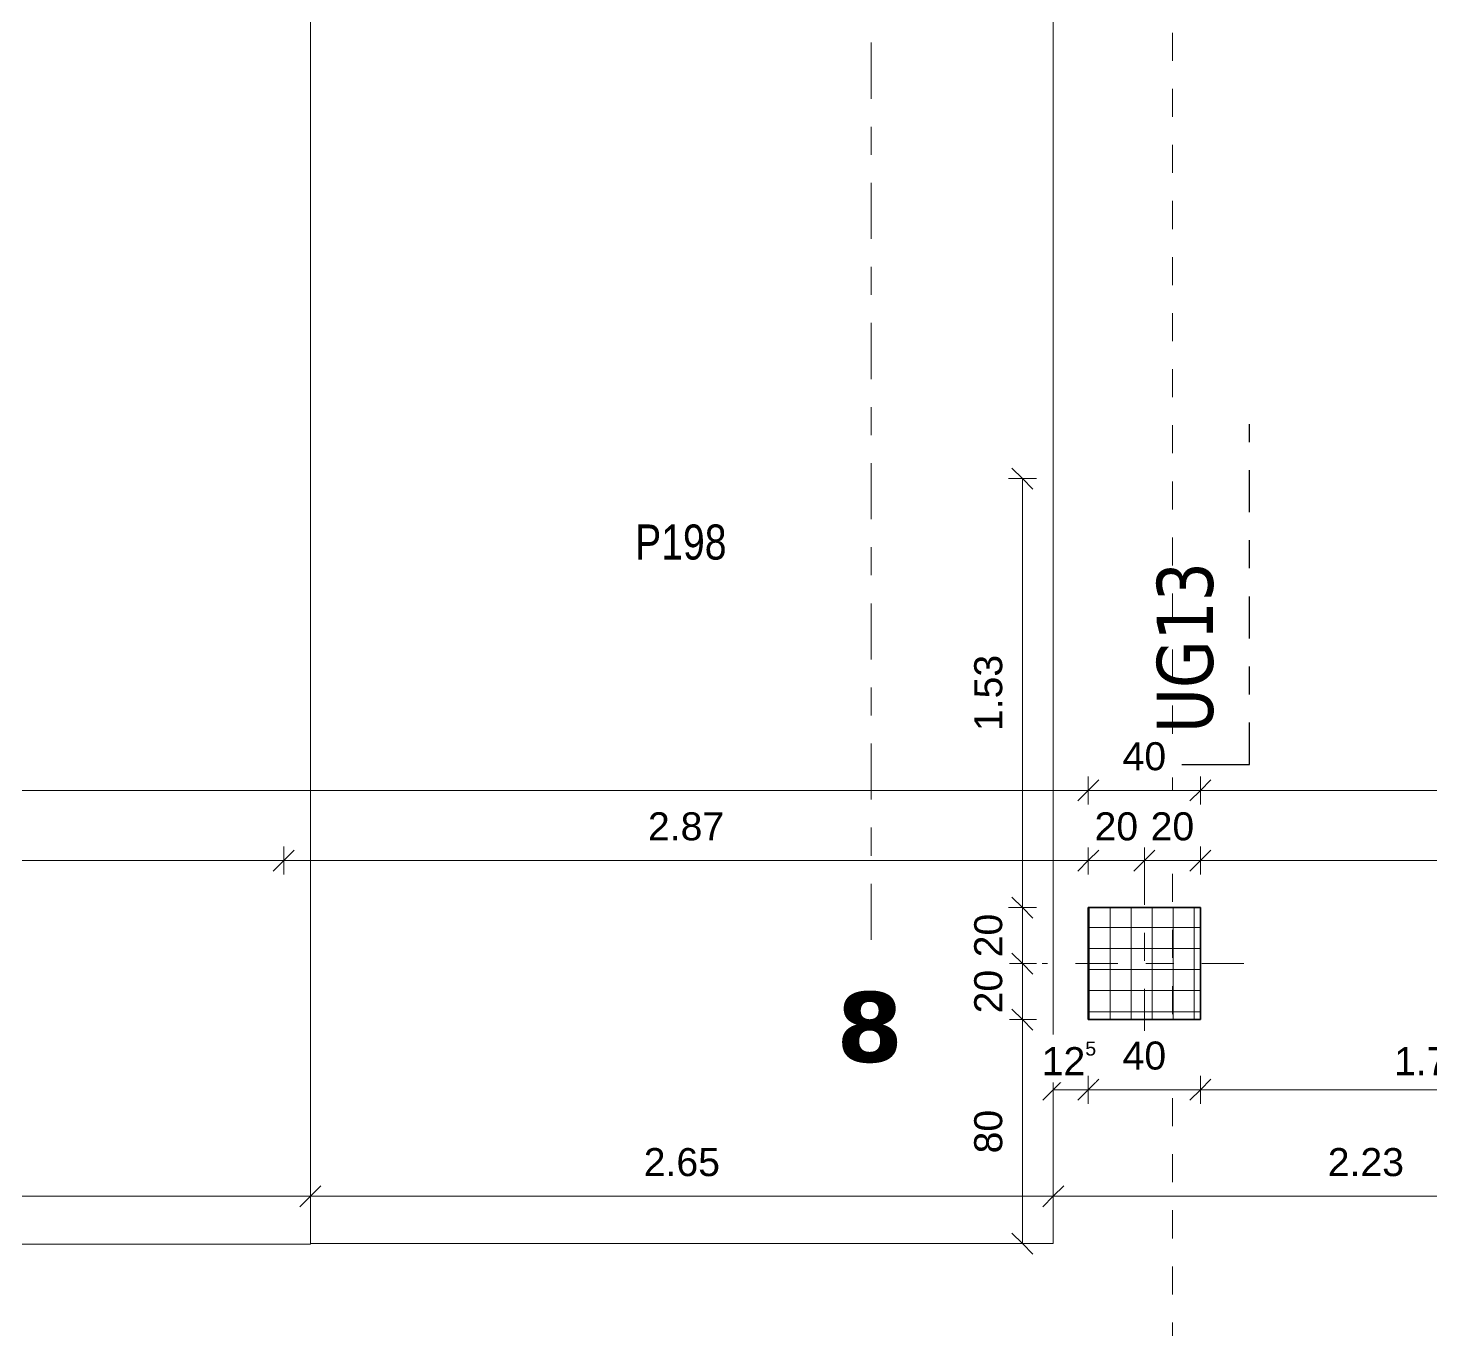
# Model space of a CAD drawing. Header units: metres. Extents: x -35.6 to 33, y -21.5 to 5.9.
# Drawn here: x -7.38 to -2.38, y -7.66 to -3.02 of the extents above; entities that cross this region are included whole.
import ezdxf

# ---------------------------------------------------------------- set-up
doc = ezdxf.new("R2010")
doc.units = ezdxf.units.M
for name, pattern in [('_Rasterlinie_', [0.375, 0.2, -0.05, 0.075, -0.05]), ('_Schnittlinie_', [0.3, 0.15, -0.05, 0.05, -0.05]), ('_Strichpunkt - Mittel_', [0.35, 0.15, -0.1, 0, -0.1]), ('Strichpunkt - Fein', [0.2, 0.1, -0.05, 0, -0.05]), ('Strichpunkt - Weit', [0.5, 0.2, -0.15, 0, -0.15])]:
    doc.linetypes.add(name, pattern=pattern)
for name, color, linetype, lineweight in [('A-____-____-DIMS', 7, 'Continuous', 5), ('A-____-____-DIMS-50', 7, 'Continuous', 5), ('A-DETL-GENF-OTLN', 7, 'Continuous', 9), ('C-PRKG-____-IDEN', 7, 'Continuous', 5), ('C-PRKG-____-OTLN', 7, 'Continuous', 9), ('S-COLS-____-MCUT', 7, 'Continuous', 35), ('S-COLS-____-OTLN', 7, 'Continuous', 9), ('S-GRID-____-OTLN', 7, 'Continuous', 5)]:
    doc.layers.add(name, color=color, linetype=linetype, lineweight=lineweight)
for name, color, linetype, lineweight, true_color in [('A-DETL-____-OTLN', 5, 'Continuous', 9, 0x0000ff), ('G-____-____-SYMB', 7, 'Strichpunkt - Weit', 5, 0x008080), ('S-GRID-____-IDEN', 7, 'Continuous', 9, 0x5555aa)]:
    doc.layers.add(name, color=color, linetype=linetype, lineweight=lineweight, true_color=true_color)
doc.styles.add('Arial', font='arial.ttf', dxfattribs={"height": 0.1})
doc.styles.add('Arial_2', font='arial.ttf', dxfattribs={"width": 0.8, "height": 0.125})
doc.styles.add('Verdana', font='verdana.ttf', dxfattribs={"width": 0.8, "height": 0.2})
doc.styles.add('Verdana_B', font='verdana.ttf', dxfattribs={"height": 0.25})
doc.dimstyles.new('SUB_Rohbau_fein', dxfattribs={"dimscale": 0.3048, "dimtxt": 0.102026, "dimasz": 0.246063, "dimexe": 0.164042, "dimexo": 0.0625, "dimgap": 0.123031, "dimtad": 1, "dimdec": 1, "dimlfac": 100, "dimrnd": 0.5, "dimdsep": 46, "dimtxsty": 'Arial', "dimblk1": 'OBLIQUE', "dimblk2": 'OBLIQUE', "dimsah": 1, "dimcen": 0.09, "dimazin": 0, "dimtfac": 1, "dimtdec": 4, "dimtix": 1, "dimtmove": 0, "dimatfit": 3, "dimfxl": 0.164042, "dimfxlon": 1, "dimtvp": 1, "dimtfill": 1, "dimtolj": 1, "dimtzin": 0, "dimarcsym": 2})
doc.dimstyles.new('SUB_Rohbau_fein_1', dxfattribs={"dimscale": 0.3048, "dimtxt": 0.102026, "dimasz": 0.246063, "dimexe": 0.164042, "dimexo": 0.0625, "dimgap": 0.123031, "dimtad": 1, "dimrnd": 0.005, "dimzin": 0, "dimdsep": 46, "dimtxsty": 'Arial', "dimblk1": 'OBLIQUE', "dimblk2": 'OBLIQUE', "dimsah": 1, "dimcen": 0.09, "dimazin": 0, "dimtfac": 1, "dimtdec": 4, "dimtix": 1, "dimtmove": 0, "dimatfit": 3, "dimfxl": 0.164042, "dimfxlon": 1, "dimtvp": 1, "dimtfill": 1, "dimtolj": 1, "dimtzin": 0, "dimarcsym": 2})

# ---------------------------------------------------------------- blocks, each defined once
blk = doc.blocks.new('PP_Parkplatz - 2650 x 5000-V8--01_UG_OK_FFB_AF_ru')
at = {"layer": 'C-PRKG-____-OTLN', "color": 253, "true_color": 0x999999}
for p, q in [((-6.378, -2.3534), (-6.378, -7.3523)), ((-6.378, -7.3523), (-6.378, -2.3551)), ((-6.378, -7.3523), (-6.378, -2.3551)), ((-3.728, -7.3523), (-3.728, -2.3534)), ((-3.728, -7.3523), (-3.728, -2.3534)), ((-3.728, -2.3534), (-3.728, -7.3523)), ((-3.728, -7.3523), (-6.378, -7.3523)), ((-6.378, -7.3523), (-3.728, -7.3523)), ((-3.728, -7.3523), (-6.378, -7.3523)), ((-6.378, -7.3523), (-6.378, -7.3523)), ((-3.728, -7.3523), (-3.728, -7.3523))]:
    blk.add_line(p, q, dxfattribs=at)
blk = doc.blocks.new('PP_Parkplatz - 3500 x 5000-21087691--01_UG_OK_FFB_AF_ru')
at = {"layer": 'C-PRKG-____-OTLN', "color": 253, "true_color": 0x999999}
for p, q in [((-6.378, -2.3551), (-6.378, -7.3523)), ((-6.378, -7.3541), (-6.378, -2.3551)), ((-6.378, -2.3551), (-6.378, -7.3523)), ((-6.378, -7.354), (-9.878, -7.354)), ((-6.378, -7.354), (-9.878, -7.354)), ((-9.878, -7.3541), (-6.378, -7.3541)), ((-6.378, -7.3523), (-6.378, -7.354)), ((-6.378, -7.3523), (-6.378, -7.354)), ((-6.378, -7.354), (-6.378, -7.3541))]:
    blk.add_line(p, q, dxfattribs=at)
blk = doc.blocks.new('DE_Detailverweis - mit_Rahmen-56961640--01_UG_OK_FFB_AF_ru')
at = {"layer": 'A-DETL-GENF-OTLN', "color": 30, "linetype": 'Strichpunkt - Fein', "true_color": 0xff8000}
blk.add_line((19.26, 0), (19.26, 22.795), dxfattribs=at)
blk = doc.blocks.new('Schnitt - Name _Anfang-23756349--01_UG_OK_FFB_AF_ru')
at = {"layer": 'G-____-____-SYMB', "color": 1, "linetype": 'Continuous', "lineweight": 30, "true_color": 0xff0000}
blk.add_line((0, 0.00843), (0, 0), dxfattribs=at)
blk = doc.blocks.new('DIMBLOCK161--01_UG_OK_FFB_AF_ru')
at = {"layer": 'A-____-____-DIMS-50'}
for p, q in [((-12.793, -5.7358), (-12.793, -5.6858)), ((-12.793, -5.7358), (-12.7555, -5.6983)), ((-3.603, -5.7358), (-3.603, -5.6858)), ((-3.603, -5.7358), (-3.5655, -5.6983)), ((-12.793, -5.7358), (-12.8305, -5.7733)), ((-12.793, -5.7358), (-3.603, -5.7358)), ((-12.793, -5.7358), (-12.793, -5.7858)), ((-3.603, -5.7358), (-3.6405, -5.7733)), ((-3.603, -5.7358), (-3.603, -5.7858))]:
    blk.add_line(p, q, dxfattribs=at)
at = {"layer": 'A-____-____-DIMS-50', "color": 0, "insert": (-8.3337, -5.5638), "char_height": 0.1, "width": 0.325653, "attachment_point": 1, "line_spacing_factor": 0.941778, "style": 'Arial', "bg_fill": 3, "box_fill_scale": 1.25, "bg_fill_color": 256, "bg_fill_true_color": 13158600, "bg_fill_transparency": 0}
blk.add_mtext('9.19', dxfattribs=at)
blk = doc.blocks.new('_Oblique')
at = {"color": 0, "linetype": 'ByBlock', "lineweight": -2}
blk.add_line((-0.5, -0.5), (0.5, 0.5), dxfattribs=at)
blk = doc.blocks.new('DIMBLOCK162--01_UG_OK_FFB_AF_ru')
at = {"layer": 'A-____-____-DIMS-50'}
for p, q in [((-3.603, -5.7358), (-3.603, -5.6858)), ((-3.603, -5.7358), (-3.5655, -5.6983)), ((-3.203, -5.7358), (-3.203, -5.6858)), ((-3.203, -5.7358), (-3.1655, -5.6983)), ((-3.603, -5.7358), (-3.6405, -5.7733)), ((-3.603, -5.7358), (-3.203, -5.7358)), ((-3.603, -5.7358), (-3.603, -5.7858)), ((-3.203, -5.7358), (-3.2405, -5.7733)), ((-3.203, -5.7358), (-3.203, -5.7858))]:
    blk.add_line(p, q, dxfattribs=at)
at = {"layer": 'A-____-____-DIMS-50', "color": 0, "insert": (-3.4806, -5.5638), "char_height": 0.1, "width": 0.186088, "attachment_point": 1, "line_spacing_factor": 0.941778, "style": 'Arial', "bg_fill": 3, "box_fill_scale": 1.25, "bg_fill_color": 256, "bg_fill_true_color": 13158600, "bg_fill_transparency": 0}
blk.add_mtext('40', dxfattribs=at)
blk = doc.blocks.new('DIMBLOCK163--01_UG_OK_FFB_AF_ru')
at = {"layer": 'A-____-____-DIMS-50'}
for p, q in [((-3.203, -5.7358), (-3.203, -5.6858)), ((-3.203, -5.7358), (-3.1655, -5.6983)), ((1.927, -5.7358), (1.927, -5.6858)), ((1.927, -5.7358), (1.9645, -5.6983)), ((-3.203, -5.7358), (-3.2405, -5.7733)), ((-3.203, -5.7358), (1.927, -5.7358)), ((-3.203, -5.7358), (-3.203, -5.7858)), ((1.927, -5.7358), (1.8895, -5.7733)), ((1.927, -5.7358), (1.927, -5.7858))]:
    blk.add_line(p, q, dxfattribs=at)
at = {"layer": 'A-____-____-DIMS-50', "color": 0, "insert": (-0.7737, -5.5638), "char_height": 0.1, "width": 0.325653, "attachment_point": 1, "line_spacing_factor": 0.941778, "style": 'Arial', "bg_fill": 3, "box_fill_scale": 1.25, "bg_fill_color": 256, "bg_fill_true_color": 13158600, "bg_fill_transparency": 0}
blk.add_mtext('5.13', dxfattribs=at)
blk = doc.blocks.new('DIMBLOCK183--01_UG_OK_FFB_AF_ru')
at = {"layer": 'A-____-____-DIMS-50'}
for p, q in [((-12.793, -5.9858), (-12.793, -5.9358)), ((-12.793, -5.9858), (-12.7555, -5.9483)), ((-6.473, -5.9858), (-6.473, -5.9358)), ((-6.473, -5.9858), (-6.4355, -5.9483)), ((-12.793, -5.9858), (-12.8305, -6.0233)), ((-12.793, -5.9858), (-6.473, -5.9858)), ((-12.793, -5.9858), (-12.793, -6.0358)), ((-6.473, -5.9858), (-6.5105, -6.0233)), ((-6.473, -5.9858), (-6.473, -6.0358))]:
    blk.add_line(p, q, dxfattribs=at)
at = {"layer": 'A-____-____-DIMS-50', "color": 0, "insert": (-9.7687, -5.8138), "char_height": 0.1, "width": 0.325653, "attachment_point": 1, "line_spacing_factor": 0.941778, "style": 'Arial', "bg_fill": 3, "box_fill_scale": 1.25, "bg_fill_color": 256, "bg_fill_true_color": 13158600, "bg_fill_transparency": 0}
blk.add_mtext('6.32', dxfattribs=at)
blk = doc.blocks.new('DIMBLOCK184--01_UG_OK_FFB_AF_ru')
at = {"layer": 'A-____-____-DIMS-50'}
for p, q in [((-6.473, -5.9858), (-6.473, -5.9358)), ((-6.473, -5.9858), (-6.4355, -5.9483)), ((-3.603, -5.9858), (-3.603, -5.9358)), ((-3.603, -5.9858), (-3.5655, -5.9483)), ((-6.473, -5.9858), (-6.5105, -6.0233)), ((-6.473, -5.9858), (-3.603, -5.9858)), ((-6.473, -5.9858), (-6.473, -6.0358)), ((-3.603, -5.9858), (-3.6405, -6.0233)), ((-3.603, -5.9858), (-3.603, -6.0358))]:
    blk.add_line(p, q, dxfattribs=at)
at = {"layer": 'A-____-____-DIMS-50', "color": 0, "insert": (-5.1737, -5.8138), "char_height": 0.1, "width": 0.325653, "attachment_point": 1, "line_spacing_factor": 0.941778, "style": 'Arial', "bg_fill": 3, "box_fill_scale": 1.25, "bg_fill_color": 256, "bg_fill_true_color": 13158600, "bg_fill_transparency": 0}
blk.add_mtext('2.87', dxfattribs=at)
blk = doc.blocks.new('DIMBLOCK185--01_UG_OK_FFB_AF_ru')
at = {"layer": 'A-____-____-DIMS-50'}
for p, q in [((-3.603, -5.9858), (-3.603, -5.9358)), ((-3.603, -5.9858), (-3.5655, -5.9483)), ((-3.403, -5.9858), (-3.403, -5.9358)), ((-3.403, -5.9858), (-3.3655, -5.9483)), ((-3.603, -5.9858), (-3.6405, -6.0233)), ((-3.603, -5.9858), (-3.403, -5.9858)), ((-3.603, -5.9858), (-3.603, -6.0358)), ((-3.403, -5.9858), (-3.4405, -6.0233)), ((-3.403, -5.9858), (-3.403, -6.0358))]:
    blk.add_line(p, q, dxfattribs=at)
at = {"layer": 'A-____-____-DIMS-50', "color": 0, "insert": (-3.5806, -5.8138), "char_height": 0.1, "width": 0.186088, "attachment_point": 1, "line_spacing_factor": 0.941778, "style": 'Arial', "bg_fill": 3, "box_fill_scale": 1.25, "bg_fill_color": 256, "bg_fill_true_color": 13158600, "bg_fill_transparency": 0}
blk.add_mtext('20', dxfattribs=at)
blk = doc.blocks.new('DIMBLOCK186--01_UG_OK_FFB_AF_ru')
at = {"layer": 'A-____-____-DIMS-50'}
for p, q in [((-3.403, -5.9858), (-3.403, -5.9358)), ((-3.403, -5.9858), (-3.3655, -5.9483)), ((-3.203, -5.9858), (-3.203, -5.9358)), ((-3.203, -5.9858), (-3.1655, -5.9483)), ((-3.403, -5.9858), (-3.4405, -6.0233)), ((-3.403, -5.9858), (-3.203, -5.9858)), ((-3.403, -5.9858), (-3.403, -6.0358)), ((-3.203, -5.9858), (-3.2405, -6.0233)), ((-3.203, -5.9858), (-3.203, -6.0358))]:
    blk.add_line(p, q, dxfattribs=at)
at = {"layer": 'A-____-____-DIMS-50', "color": 0, "insert": (-3.3806, -5.8138), "char_height": 0.1, "width": 0.186088, "attachment_point": 1, "line_spacing_factor": 0.941778, "style": 'Arial', "bg_fill": 3, "box_fill_scale": 1.25, "bg_fill_color": 256, "bg_fill_true_color": 13158600, "bg_fill_transparency": 0}
blk.add_mtext('20', dxfattribs=at)
blk = doc.blocks.new('DIMBLOCK187--01_UG_OK_FFB_AF_ru')
at = {"layer": 'A-____-____-DIMS-50'}
for p, q in [((-3.203, -5.9858), (-3.203, -5.9358)), ((-3.203, -5.9858), (-3.1655, -5.9483)), ((1.927, -5.9858), (1.927, -5.9358)), ((1.927, -5.9858), (1.9645, -5.9483)), ((-3.203, -5.9858), (-3.2405, -6.0233)), ((-3.203, -5.9858), (1.927, -5.9858)), ((-3.203, -5.9858), (-3.203, -6.0358)), ((1.927, -5.9858), (1.8895, -6.0233)), ((1.927, -5.9858), (1.927, -6.0358))]:
    blk.add_line(p, q, dxfattribs=at)
at = {"layer": 'A-____-____-DIMS-50', "color": 0, "insert": (-0.7737, -5.8138), "char_height": 0.1, "width": 0.325653, "attachment_point": 1, "line_spacing_factor": 0.941778, "style": 'Arial', "bg_fill": 3, "box_fill_scale": 1.25, "bg_fill_color": 256, "bg_fill_true_color": 13158600, "bg_fill_transparency": 0}
blk.add_mtext('5.13', dxfattribs=at)
blk = doc.blocks.new('DIMBLOCK213--01_UG_OK_FFB_AF_ru')
at = {"layer": 'A-____-____-DIMS-50'}
for p, q in [((-9.878, -7.1834), (-9.878, -7.1334)), ((-9.878, -7.1834), (-9.8405, -7.1459)), ((-6.378, -7.1834), (-6.378, -7.1334)), ((-6.378, -7.1834), (-6.3405, -7.1459)), ((-9.878, -7.1834), (-9.9155, -7.2209)), ((-9.878, -7.1834), (-6.378, -7.1834)), ((-9.878, -7.1834), (-9.878, -7.2334)), ((-6.378, -7.1834), (-6.4155, -7.2209)), ((-6.378, -7.1834), (-6.378, -7.2334))]:
    blk.add_line(p, q, dxfattribs=at)
at = {"layer": 'A-____-____-DIMS-50', "color": 0, "insert": (-8.2637, -7.0114), "char_height": 0.1, "width": 0.325653, "attachment_point": 1, "line_spacing_factor": 0.941778, "style": 'Arial', "bg_fill": 3, "box_fill_scale": 1.25, "bg_fill_color": 256, "bg_fill_true_color": 13158600, "bg_fill_transparency": 0}
blk.add_mtext('3.50', dxfattribs=at)
blk = doc.blocks.new('DIMBLOCK214--01_UG_OK_FFB_AF_ru')
at = {"layer": 'A-____-____-DIMS-50'}
for p, q in [((-6.378, -7.1834), (-6.378, -7.1334)), ((-6.378, -7.1834), (-6.3405, -7.1459)), ((-3.728, -7.1834), (-3.728, -7.1334)), ((-3.728, -7.1834), (-3.6905, -7.1459)), ((-6.378, -7.1834), (-6.4155, -7.2209)), ((-6.378, -7.1834), (-3.728, -7.1834)), ((-6.378, -7.1834), (-6.378, -7.2334)), ((-3.728, -7.1834), (-3.7655, -7.2209)), ((-3.728, -7.1834), (-3.728, -7.2334))]:
    blk.add_line(p, q, dxfattribs=at)
at = {"layer": 'A-____-____-DIMS-50', "color": 0, "insert": (-5.1887, -7.0114), "char_height": 0.1, "width": 0.325653, "attachment_point": 1, "line_spacing_factor": 0.941778, "style": 'Arial', "bg_fill": 3, "box_fill_scale": 1.25, "bg_fill_color": 256, "bg_fill_true_color": 13158600, "bg_fill_transparency": 0}
blk.add_mtext('2.65', dxfattribs=at)
blk = doc.blocks.new('DIMBLOCK215--01_UG_OK_FFB_AF_ru')
at = {"layer": 'A-____-____-DIMS-50'}
for p, q in [((-3.728, -7.1834), (-3.728, -7.1334)), ((-3.728, -7.1834), (-3.6905, -7.1459)), ((-1.498, -7.1834), (-1.498, -7.1334)), ((-1.498, -7.1834), (-1.4605, -7.1459)), ((-3.728, -7.1834), (-3.7655, -7.2209)), ((-3.728, -7.1834), (-1.498, -7.1834)), ((-3.728, -7.1834), (-3.728, -7.2334)), ((-1.498, -7.1834), (-1.5355, -7.2209)), ((-1.498, -7.1834), (-1.498, -7.2334))]:
    blk.add_line(p, q, dxfattribs=at)
at = {"layer": 'A-____-____-DIMS-50', "color": 0, "insert": (-2.7487, -7.0114), "char_height": 0.1, "width": 0.325653, "attachment_point": 1, "line_spacing_factor": 0.941778, "style": 'Arial', "bg_fill": 3, "box_fill_scale": 1.25, "bg_fill_color": 256, "bg_fill_true_color": 13158600, "bg_fill_transparency": 0}
blk.add_mtext('2.23', dxfattribs=at)
blk = doc.blocks.new('DIMBLOCK305--01_UG_OK_FFB_AF_ru')
at = {"layer": 'A-____-____-DIMS-50'}
for p, q in [((-3.728, -6.8034), (-3.728, -6.7534)), ((-3.603, -6.8034), (-3.603, -6.7534)), ((-3.728, -6.8034), (-3.7655, -6.8409)), ((-3.728, -6.8034), (-3.6905, -6.7659)), ((-3.728, -6.8034), (-3.603, -6.8034)), ((-3.728, -6.8034), (-3.728, -6.8534)), ((-3.603, -6.8034), (-3.6405, -6.8409)), ((-3.603, -6.8034), (-3.5655, -6.7659)), ((-3.603, -6.8034), (-3.603, -6.8534))]:
    blk.add_line(p, q, dxfattribs=at)
at = {"layer": 'A-____-____-DIMS-50', "color": 0, "insert": (-3.7691, -6.6314), "char_height": 0.1, "width": 0.248525, "attachment_point": 1, "line_spacing_factor": 0.941778, "style": 'Arial', "bg_fill": 3, "box_fill_scale": 1.25, "bg_fill_color": 256, "bg_fill_true_color": 13158600, "bg_fill_transparency": 0}
blk.add_mtext('12\\A2\\H0.5x;\\S5^  ;\\H2x;', dxfattribs=at)
blk = doc.blocks.new('DIMBLOCK306--01_UG_OK_FFB_AF_ru')
at = {"layer": 'A-____-____-DIMS-50'}
for p, q in [((-3.603, -6.8034), (-3.603, -6.7534)), ((-3.203, -6.8034), (-3.203, -6.7534)), ((-3.603, -6.8034), (-3.6405, -6.8409)), ((-3.603, -6.8034), (-3.5655, -6.7659)), ((-3.603, -6.8034), (-3.203, -6.8034)), ((-3.603, -6.8034), (-3.603, -6.8534)), ((-3.203, -6.8034), (-3.2405, -6.8409)), ((-3.203, -6.8034), (-3.1655, -6.7659)), ((-3.203, -6.8034), (-3.203, -6.8534))]:
    blk.add_line(p, q, dxfattribs=at)
at = {"layer": 'A-____-____-DIMS-50', "color": 0, "insert": (-3.4806, -6.6314), "char_height": 0.1, "width": 0.186088, "attachment_point": 1, "line_spacing_factor": 0.941778, "style": 'Arial', "bg_fill": 3, "box_fill_scale": 1.25, "bg_fill_color": 256, "bg_fill_true_color": 13158600, "bg_fill_transparency": 0}
blk.add_mtext('40', dxfattribs=at)
blk = doc.blocks.new('DIMBLOCK307--01_UG_OK_FFB_AF_ru')
at = {"layer": 'A-____-____-DIMS-50'}
for p, q in [((-3.203, -6.8034), (-3.203, -6.7534)), ((-1.498, -6.8034), (-1.498, -6.7534)), ((-3.203, -6.8034), (-3.2405, -6.8409)), ((-3.203, -6.8034), (-3.1655, -6.7659)), ((-3.203, -6.8034), (-1.498, -6.8034)), ((-3.203, -6.8034), (-3.203, -6.8534)), ((-1.498, -6.8034), (-1.5355, -6.8409)), ((-1.498, -6.8034), (-1.4605, -6.7659)), ((-1.498, -6.8034), (-1.498, -6.8534))]:
    blk.add_line(p, q, dxfattribs=at)
at = {"layer": 'A-____-____-DIMS-50', "color": 0, "insert": (-2.5122, -6.6314), "char_height": 0.1, "width": 0.388091, "attachment_point": 1, "line_spacing_factor": 0.941778, "style": 'Arial', "bg_fill": 3, "box_fill_scale": 1.25, "bg_fill_color": 256, "bg_fill_true_color": 13158600, "bg_fill_transparency": 0}
blk.add_mtext('1.70\\A2\\H0.5x;\\S5^  ;\\H2x;', dxfattribs=at)
blk = doc.blocks.new('DIMBLOCK350--01_UG_OK_FFB_AF_ru')
at = {"layer": 'A-____-____-DIMS-50'}
for p, q in [((-3.838, -6.5534), (-3.888, -6.5534)), ((-3.838, -6.5534), (-3.8755, -6.5159)), ((-3.838, -7.3523), (-3.838, -6.5534)), ((-3.838, -6.5534), (-3.8005, -6.5909)), ((-3.838, -6.5534), (-3.788, -6.5534)), ((-3.838, -7.3523), (-3.888, -7.3523)), ((-3.838, -7.3523), (-3.8755, -7.3148)), ((-3.838, -7.3523), (-3.8005, -7.3898)), ((-3.838, -7.3523), (-3.788, -7.3523))]:
    blk.add_line(p, q, dxfattribs=at)
at = {"layer": 'A-____-____-DIMS-50', "color": 0, "insert": (-4.01, -7.0304), "char_height": 0.1, "width": 0.186088, "attachment_point": 1, "rotation": 90, "line_spacing_factor": 0.941778, "style": 'Arial', "bg_fill": 3, "box_fill_scale": 1.25, "bg_fill_color": 256, "bg_fill_true_color": 13158600, "bg_fill_transparency": 0}
blk.add_mtext('80', dxfattribs=at)
blk = doc.blocks.new('DIMBLOCK351--01_UG_OK_FFB_AF_ru')
at = {"layer": 'A-____-____-DIMS-50'}
for p, q in [((-3.838, -6.3534), (-3.888, -6.3534)), ((-3.838, -6.3534), (-3.8755, -6.3159)), ((-3.838, -6.5534), (-3.838, -6.3534)), ((-3.838, -6.3534), (-3.8005, -6.3909)), ((-3.838, -6.3534), (-3.788, -6.3534)), ((-3.838, -6.5534), (-3.888, -6.5534)), ((-3.838, -6.5534), (-3.8755, -6.5159)), ((-3.838, -6.5534), (-3.8005, -6.5909)), ((-3.838, -6.5534), (-3.788, -6.5534))]:
    blk.add_line(p, q, dxfattribs=at)
at = {"layer": 'A-____-____-DIMS-50', "color": 0, "insert": (-4.01, -6.531), "char_height": 0.1, "width": 0.186088, "attachment_point": 1, "rotation": 90, "line_spacing_factor": 0.941778, "style": 'Arial', "bg_fill": 3, "box_fill_scale": 1.25, "bg_fill_color": 256, "bg_fill_true_color": 13158600, "bg_fill_transparency": 0}
blk.add_mtext('20', dxfattribs=at)
blk = doc.blocks.new('DIMBLOCK352--01_UG_OK_FFB_AF_ru')
at = {"layer": 'A-____-____-DIMS-50'}
for p, q in [((-3.838, -6.1534), (-3.888, -6.1534)), ((-3.838, -6.1534), (-3.8755, -6.1159)), ((-3.838, -6.3534), (-3.838, -6.1534)), ((-3.838, -6.1534), (-3.8005, -6.1909)), ((-3.838, -6.1534), (-3.788, -6.1534)), ((-3.838, -6.3534), (-3.888, -6.3534)), ((-3.838, -6.3534), (-3.8755, -6.3159)), ((-3.838, -6.3534), (-3.8005, -6.3909)), ((-3.838, -6.3534), (-3.788, -6.3534))]:
    blk.add_line(p, q, dxfattribs=at)
at = {"layer": 'A-____-____-DIMS-50', "color": 0, "insert": (-4.01, -6.331), "char_height": 0.1, "width": 0.186088, "attachment_point": 1, "rotation": 90, "line_spacing_factor": 0.941778, "style": 'Arial', "bg_fill": 3, "box_fill_scale": 1.25, "bg_fill_color": 256, "bg_fill_true_color": 13158600, "bg_fill_transparency": 0}
blk.add_mtext('20', dxfattribs=at)
blk = doc.blocks.new('DIMBLOCK353--01_UG_OK_FFB_AF_ru')
at = {"layer": 'A-____-____-DIMS-50'}
for p, q in [((-3.838, -4.6234), (-3.8755, -4.5859)), ((-3.838, -4.6234), (-3.888, -4.6234)), ((-3.838, -6.1534), (-3.838, -4.6234)), ((-3.838, -4.6234), (-3.8005, -4.6609)), ((-3.838, -4.6234), (-3.788, -4.6234)), ((-3.838, -6.1534), (-3.888, -6.1534)), ((-3.838, -6.1534), (-3.8755, -6.1159)), ((-3.838, -6.1534), (-3.8005, -6.1909)), ((-3.838, -6.1534), (-3.788, -6.1534))]:
    blk.add_line(p, q, dxfattribs=at)
at = {"layer": 'A-____-____-DIMS-50', "color": 0, "insert": (-4.01, -5.5241), "char_height": 0.1, "width": 0.325653, "attachment_point": 1, "rotation": 90, "line_spacing_factor": 0.941778, "style": 'Arial', "bg_fill": 3, "box_fill_scale": 1.25, "bg_fill_color": 256, "bg_fill_true_color": 13158600, "bg_fill_transparency": 0}
blk.add_mtext('1.53', dxfattribs=at)

msp = doc.modelspace()

# ---------------------------------------------------------------- hatches: boundary and pattern name
at = {"layer": 'S-COLS-____-OTLN'}
h = msp.add_hatch(dxfattribs=at)
h.set_pattern_fill('FP_2', color=256, style=0, pattern_type=2)
h.set_pattern_definition([(0, (0, 0), (0, 0.075), []), (90, (0, 0), (-0.075, 5e-18), [])])
h.paths.add_polyline_path([(-3.203, -6.5534), (-3.203, -6.1534), (-3.603, -6.1534), (-3.603, -6.5534)])

# ---------------------------------------------------------------- linework, layer by layer
at = {"layer": 'A-DETL-____-OTLN', "color": 8, "linetype": '_Strichpunkt - Mittel_', "true_color": 0x808080}
for p, q in [((-3.403, -5.9934), (-3.403, -6.7134)), ((-3.048, -6.3534), (-3.768, -6.3534))]:
    msp.add_line(p, q, dxfattribs=at)
at = {"layer": 'G-____-____-SYMB', "color": 1, "linetype": '_Schnittlinie_', "lineweight": 30, "true_color": 0xff0000}
msp.add_line((-3.028, -5.6436), (-3.028, -4.4298), dxfattribs=at)
at = {"layer": 'S-COLS-____-MCUT'}
for p, q in [((-3.203, -6.1534), (-3.603, -6.1534)), ((-3.603, -6.1534), (-3.603, -6.5534)), ((-3.203, -6.5534), (-3.203, -6.1534)), ((-3.603, -6.5534), (-3.203, -6.5534))]:
    msp.add_line(p, q, dxfattribs=at)
at = {"layer": 'S-GRID-____-OTLN', "color": 8, "linetype": '_Rasterlinie_', "true_color": 0x808080}
msp.add_line((-4.378, -6.2685), (-4.378, 5.1611), dxfattribs=at)

# ---------------------------------------------------------------- block references
at = {"layer": 'A-DETL-GENF-OTLN', "color": 30, "true_color": 0xff8000}
msp.add_blockref('DE_Detailverweis - mit_Rahmen-56961640--01_UG_OK_FFB_AF_ru', (-22.563, -18.1334), dxfattribs=at)
at = {"layer": 'C-PRKG-____-OTLN', "color": 253, "true_color": 0x999999}
for name in ['PP_Parkplatz - 3500 x 5000-21087691--01_UG_OK_FFB_AF_ru', 'PP_Parkplatz - 2650 x 5000-V8--01_UG_OK_FFB_AF_ru']:
    msp.add_blockref(name, (0, 0), dxfattribs=at)
at = {"layer": 'G-____-____-SYMB', "color": 1, "linetype": 'Continuous', "lineweight": 30, "true_color": 0xff0000, "xscale": 49.99999999999998, "yscale": 49.99999999999998, "zscale": 49.99999999999998, "rotation": 89.99999999999991}
msp.add_blockref('Schnitt - Name _Anfang-23756349--01_UG_OK_FFB_AF_ru', (-3.028, -5.6436), dxfattribs=at)

# ---------------------------------------------------------------- texts
at = {"layer": 'G-____-____-SYMB', "color": 1, "linetype": 'Continuous', "true_color": 0xff0000, "insert": (-3.3585, -5.5314), "char_height": 0.2, "width": 0.740759, "attachment_point": 1, "rotation": 90, "style": 'Verdana'}
msp.add_mtext('UG13', dxfattribs=at)
at = {"layer": 'S-GRID-____-IDEN', "color": 8, "lineweight": 5, "true_color": 0x808080, "insert": (-4.502, -6.454), "char_height": 0.25, "width": 0.296624, "attachment_point": 1, "style": 'Verdana_B'}
msp.add_mtext('\\fVerdana|b1|i0|c0|p34|;8', dxfattribs=at)

# ---------------------------------------------------------------- next in the draw order: texts
at = {"layer": 'C-PRKG-____-IDEN', "insert": (-5.2196, -4.7873), "char_height": 0.125, "width": 0.391223, "attachment_point": 1, "style": 'Arial_2', "bg_fill": 3, "box_fill_scale": 1.25, "bg_fill_color": 256, "bg_fill_true_color": 13158600, "bg_fill_transparency": 0}
msp.add_mtext('P198', dxfattribs=at)

# ---------------------------------------------------------------- next in the draw order: dimensions: what is measured, and where the dimension line sits
at = {"layer": 'A-____-____-DIMS'}
for base, p1, p2, override, picture, middle in [((-3.603, -5.7358), (-12.793, -5.7858), (-3.603, -5.7858), {"dimpost": '<>', "dimfxl": 9.19}, 'DIMBLOCK161--01_UG_OK_FFB_AF_ru', (-8.198, -5.6473)), ((-6.378, -7.1834), (-9.878, -7.1334), (-6.378, -7.1334), {"dimpost": '<>', "dimfxl": 3.5}, 'DIMBLOCK213--01_UG_OK_FFB_AF_ru', (-8.128, -7.0948))]:
    dim = msp.add_linear_dim(base=base, p1=p1, p2=p2, dimstyle='SUB_Rohbau_fein_1', override=override, dxfattribs=at)
    dim.commit()
    dim.dimension.update_dxf_attribs({"geometry": picture, "text_midpoint": middle})
dim = msp.add_linear_dim(base=(-3.603, -6.8034), p1=(-3.728, -6.7534), p2=(-3.603, -6.7534), text='\\A1;12\\Q;{\\A1;{\\H0.5x;\\S5^ ;}}', dimstyle='SUB_Rohbau_fein', override={"dimpost": '<>', "dimfxl": 0.125}, dxfattribs=at)
dim.commit()
dim.dimension.update_dxf_attribs({"geometry": 'DIMBLOCK305--01_UG_OK_FFB_AF_ru', "text_midpoint": (-3.6655, -6.7157)})

# ---------------------------------------------------------------- next in the draw order: dimensions: what is measured, and where the dimension line sits
for base, p1, p2, dimstyle, override, picture, middle in [((-3.203, -5.7358), (-3.603, -5.7858), (-3.203, -5.7858), 'SUB_Rohbau_fein', {"dimpost": '<>', "dimfxl": 0.4}, 'DIMBLOCK162--01_UG_OK_FFB_AF_ru', (-3.403, -5.6473)), ((-6.473, -5.9858), (-12.793, -6.0358), (-6.473, -6.0358), 'SUB_Rohbau_fein_1', {"dimpost": '<>', "dimfxl": 6.32}, 'DIMBLOCK183--01_UG_OK_FFB_AF_ru', (-9.633, -5.8972)), ((-3.203, -6.8034), (-3.603, -6.7534), (-3.203, -6.7534), 'SUB_Rohbau_fein', {"dimpost": '<>', "dimfxl": 0.4}, 'DIMBLOCK306--01_UG_OK_FFB_AF_ru', (-3.403, -6.7149)), ((-3.728, -7.1834), (-6.378, -7.1334), (-3.728, -7.1334), 'SUB_Rohbau_fein_1', {"dimpost": '<>', "dimfxl": 2.65}, 'DIMBLOCK214--01_UG_OK_FFB_AF_ru', (-5.053, -7.0949))]:
    dim = msp.add_linear_dim(base=base, p1=p1, p2=p2, dimstyle=dimstyle, override=override, dxfattribs=at)
    dim.commit()
    dim.dimension.update_dxf_attribs({"geometry": picture, "text_midpoint": middle})

# ---------------------------------------------------------------- next in the draw order: dimensions: what is measured, and where the dimension line sits
for base, p1, p2, override, picture, middle in [((1.927, -5.7358), (-3.203, -5.7858), (1.927, -5.7858), {"dimpost": '<>', "dimfxl": 5.13}, 'DIMBLOCK163--01_UG_OK_FFB_AF_ru', (-0.638, -5.6472)), ((-3.603, -5.9858), (-6.473, -6.0358), (-3.603, -6.0358), {"dimpost": '<>', "dimfxl": 2.87}, 'DIMBLOCK184--01_UG_OK_FFB_AF_ru', (-5.038, -5.8973)), ((-1.498, -7.1834), (-3.728, -7.1334), (-1.498, -7.1334), {"dimpost": '<>', "dimfxl": 2.23}, 'DIMBLOCK215--01_UG_OK_FFB_AF_ru', (-2.613, -7.0948))]:
    dim = msp.add_linear_dim(base=base, p1=p1, p2=p2, dimstyle='SUB_Rohbau_fein_1', override=override, dxfattribs=at)
    dim.commit()
    dim.dimension.update_dxf_attribs({"geometry": picture, "text_midpoint": middle})
dim = msp.add_linear_dim(base=(-1.498, -6.8034), p1=(-3.203, -6.7534), p2=(-1.498, -6.7534), text='\\A1;1.70\\Q;{\\A1;{\\H0.5x;\\S5^ ;}}', dimstyle='SUB_Rohbau_fein_1', override={"dimpost": '<>', "dimfxl": 1.705}, dxfattribs=at)
dim.commit()
dim.dimension.update_dxf_attribs({"geometry": 'DIMBLOCK307--01_UG_OK_FFB_AF_ru', "text_midpoint": (-2.3505, -6.7149)})

# ---------------------------------------------------------------- next in the draw order: dimensions: what is measured, and where the dimension line sits
dim = msp.add_linear_dim(base=(-3.403, -5.9858), p1=(-3.603, -6.0358), p2=(-3.403, -5.9358), dimstyle='SUB_Rohbau_fein', override={"dimpost": '<>', "dimfxl": 0.223607}, dxfattribs=at)
dim.commit()
dim.dimension.update_dxf_attribs({"geometry": 'DIMBLOCK185--01_UG_OK_FFB_AF_ru', "text_midpoint": (-3.503, -5.8973)})
dim = msp.add_linear_dim(base=(-3.838, -6.5534), p1=(-3.888, -7.3523), p2=(-3.788, -6.5534), angle=90, dimstyle='SUB_Rohbau_fein', override={"dimpost": '<>', "dimfxl": 0.805063}, dxfattribs=at)
dim.commit()
dim.dimension.update_dxf_attribs({"geometry": 'DIMBLOCK350--01_UG_OK_FFB_AF_ru', "text_midpoint": (-3.9266, -6.9529)})

# ---------------------------------------------------------------- next in the draw order: dimensions: what is measured, and where the dimension line sits
dim = msp.add_linear_dim(base=(-3.203, -5.9858), p1=(-3.403, -5.9358), p2=(-3.203, -6.0358), dimstyle='SUB_Rohbau_fein', override={"dimpost": '<>', "dimfxl": 0.223607}, dxfattribs=at)
dim.commit()
dim.dimension.update_dxf_attribs({"geometry": 'DIMBLOCK186--01_UG_OK_FFB_AF_ru', "text_midpoint": (-3.303, -5.8973)})
dim = msp.add_linear_dim(base=(-3.838, -6.3534), p1=(-3.788, -6.5534), p2=(-3.888, -6.3534), angle=90, dimstyle='SUB_Rohbau_fein', override={"dimpost": '<>', "dimfxl": 0.223607}, dxfattribs=at)
dim.commit()
dim.dimension.update_dxf_attribs({"geometry": 'DIMBLOCK351--01_UG_OK_FFB_AF_ru', "text_midpoint": (-3.9266, -6.4534)})

# ---------------------------------------------------------------- next in the draw order: dimensions: what is measured, and where the dimension line sits
dim = msp.add_linear_dim(base=(1.927, -5.9858), p1=(-3.203, -6.0358), p2=(1.927, -6.0358), dimstyle='SUB_Rohbau_fein_1', override={"dimpost": '<>', "dimfxl": 5.13}, dxfattribs=at)
dim.commit()
dim.dimension.update_dxf_attribs({"geometry": 'DIMBLOCK187--01_UG_OK_FFB_AF_ru', "text_midpoint": (-0.638, -5.8972)})
dim = msp.add_linear_dim(base=(-3.838, -6.1534), p1=(-3.888, -6.3534), p2=(-3.788, -6.1534), angle=90, dimstyle='SUB_Rohbau_fein', override={"dimpost": '<>', "dimfxl": 0.223607}, dxfattribs=at)
dim.commit()
dim.dimension.update_dxf_attribs({"geometry": 'DIMBLOCK352--01_UG_OK_FFB_AF_ru', "text_midpoint": (-3.9266, -6.2534)})

# ---------------------------------------------------------------- next in the draw order: dimensions: what is measured, and where the dimension line sits
dim = msp.add_linear_dim(base=(-3.838, -4.6234), p1=(-3.788, -6.1534), p2=(-3.888, -4.6234), angle=90, dimstyle='SUB_Rohbau_fein_1', override={"dimpost": '<>', "dimfxl": 1.533264}, dxfattribs=at)
dim.commit()
dim.dimension.update_dxf_attribs({"geometry": 'DIMBLOCK353--01_UG_OK_FFB_AF_ru', "text_midpoint": (-3.9266, -5.3884)})

doc.saveas('drawing.dxf')
